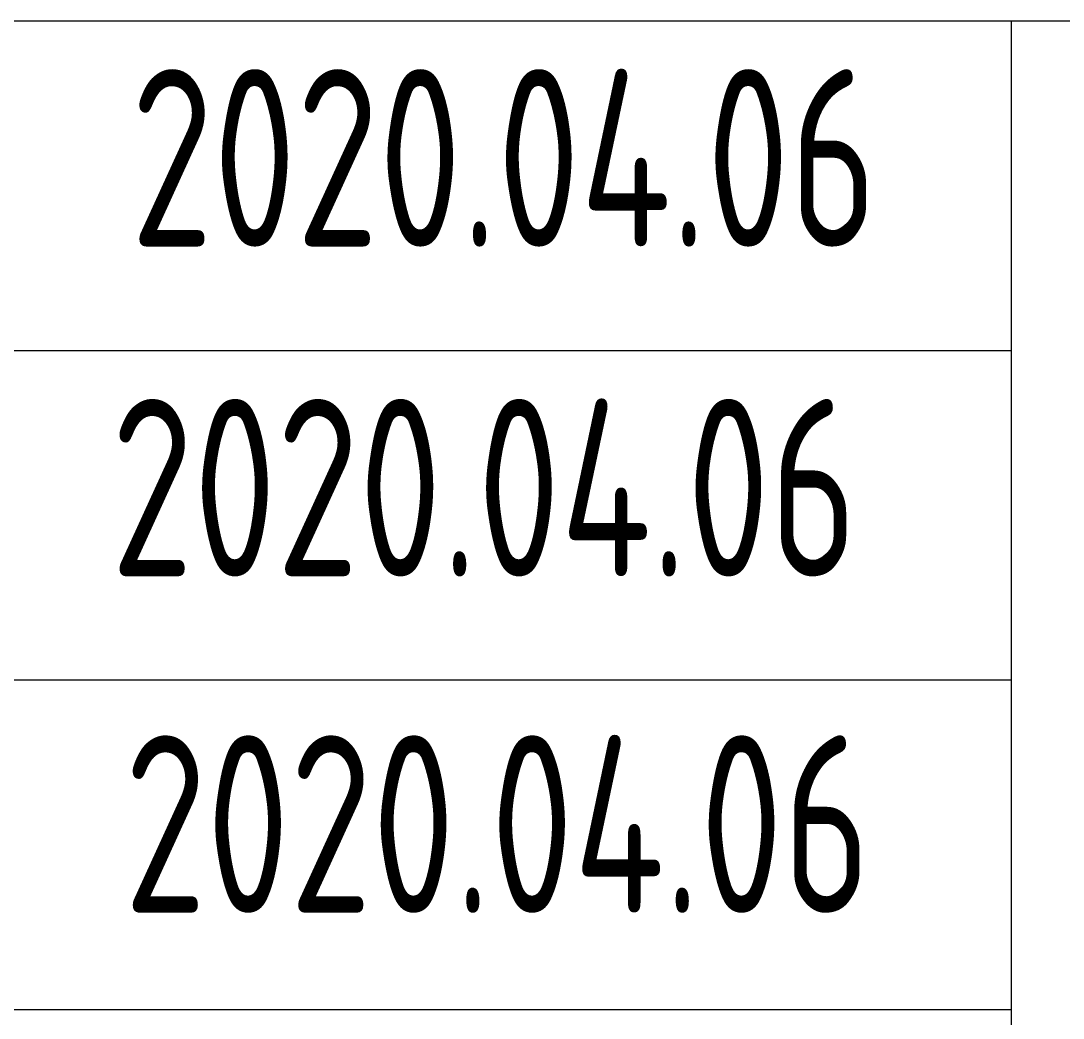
# Model space of a CAD drawing. Extents: x 5109802 to 7068445, y -422737 to 2032183.
# Drawn here: x 5153754 to 5155809, y -317995 to -316027 of the extents above; entities that cross this region are included whole.
import ezdxf
from ezdxf.enums import TextEntityAlignment as Align

# ---------------------------------------------------------------- set-up
doc = ezdxf.new("R2010")
doc.units = 0
doc.header["$LTSCALE"] = 1000
doc.header["$MEASUREMENT"] = 0
doc.layers.get('0').update_dxf_attribs({"linetype": 'CONTINUOUS'})
doc.styles.add('sceie', font='SCEIE', dxfattribs={"width": 0.75, "bigfont": 'SCEIC'})

msp = doc.modelspace()

# ---------------------------------------------------------------- linework, layer by layer
for p, q in [((5150207.2, -316027.1), (5161207.2, -316027.1)), ((5155707.2, -319277.1), (5155707.2, -316027.1)), ((5150207.2, -316677.1), (5155707.2, -316677.1)), ((5150207.2, -317327.1), (5155707.2, -317327.1)), ((5150207.2, -317977.1), (5155707.2, -317977.1))]:
    msp.add_line(p, q)

# ---------------------------------------------------------------- texts
at = {"style": 'sceie', "width": 0.8}
for p in [(5154706.6, -316296.8), (5154667.5, -316947.4), (5154693.5, -317611)]:
    msp.add_attdef('2020.04.06', text='200320-02-040', height=350, dxfattribs=at).set_placement(p, align=Align.MIDDLE)

doc.saveas('drawing.dxf')
